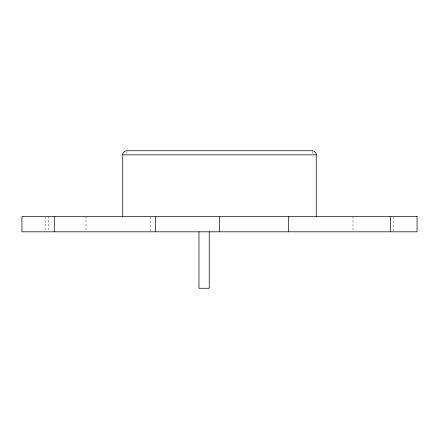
<?xml version="1.0" encoding="UTF-8"?>
<svg xmlns="http://www.w3.org/2000/svg" width="439" height="439" viewBox="0 0 439 439"><rect width="100%" height="100%" fill="white"/><g stroke="black" fill="none" stroke-linecap="round" stroke-linejoin="round"><path stroke-width="0.33" stroke-dasharray="2.19 1.65" d="M393.887 217.091L393.887 231.144M352.983 216.422L352.983 231.144M312.14 151.428L312.14 154.166M150.566 217.091L150.566 231.144M126.86 151.428L126.86 154.166M86.017 216.422L86.017 231.144M48.581 216.422L48.581 231.144M45.113 216.422L45.113 231.144"/><path stroke-width="0.66" d="M122.75 216.422L122.75 154.846C122.739 152.651 124.66 150.731 126.86 150.742L312.14 150.742C314.34 150.731 316.261 152.651 316.25 154.846L316.25 216.422M122.75 154.846L316.25 154.846M390.419 216.422L390.419 231.814M288.434 216.422L288.434 231.814M219.5 216.422L219.5 231.814M209.238 231.814L209.238 288.258L198.977 288.258L198.977 231.814M155.362 216.422L155.362 231.814M54.277 216.422L54.277 231.814M417.05 216.422L21.95 216.422L21.95 231.814L417.05 231.814L417.05 216.422"/></g></svg>
